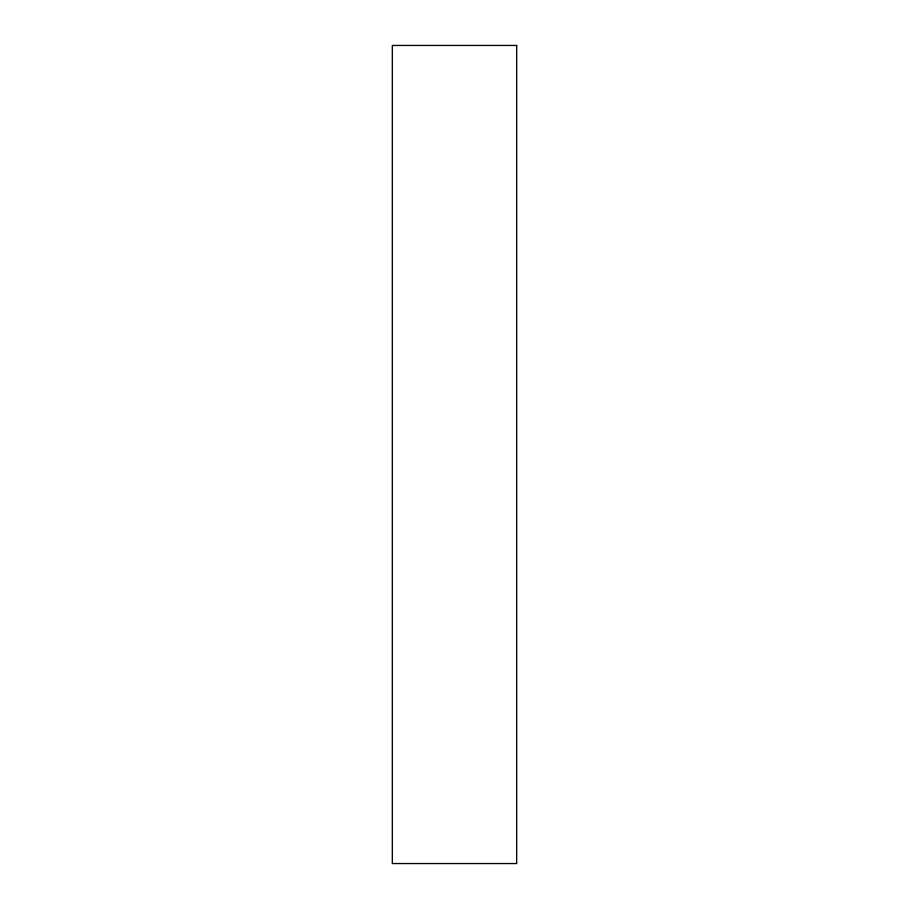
<?xml version="1.0" encoding="UTF-8"?>
<svg xmlns="http://www.w3.org/2000/svg" width="909" height="909" viewBox="0 0 909 909"><rect width="100%" height="100%" fill="white"/><g stroke="black" fill="none" stroke-linecap="round" stroke-linejoin="round"><path stroke-width="1.36" d="M516.676 45.45L392.324 45.45L392.324 863.55L516.676 863.55L516.676 45.45"/></g></svg>
